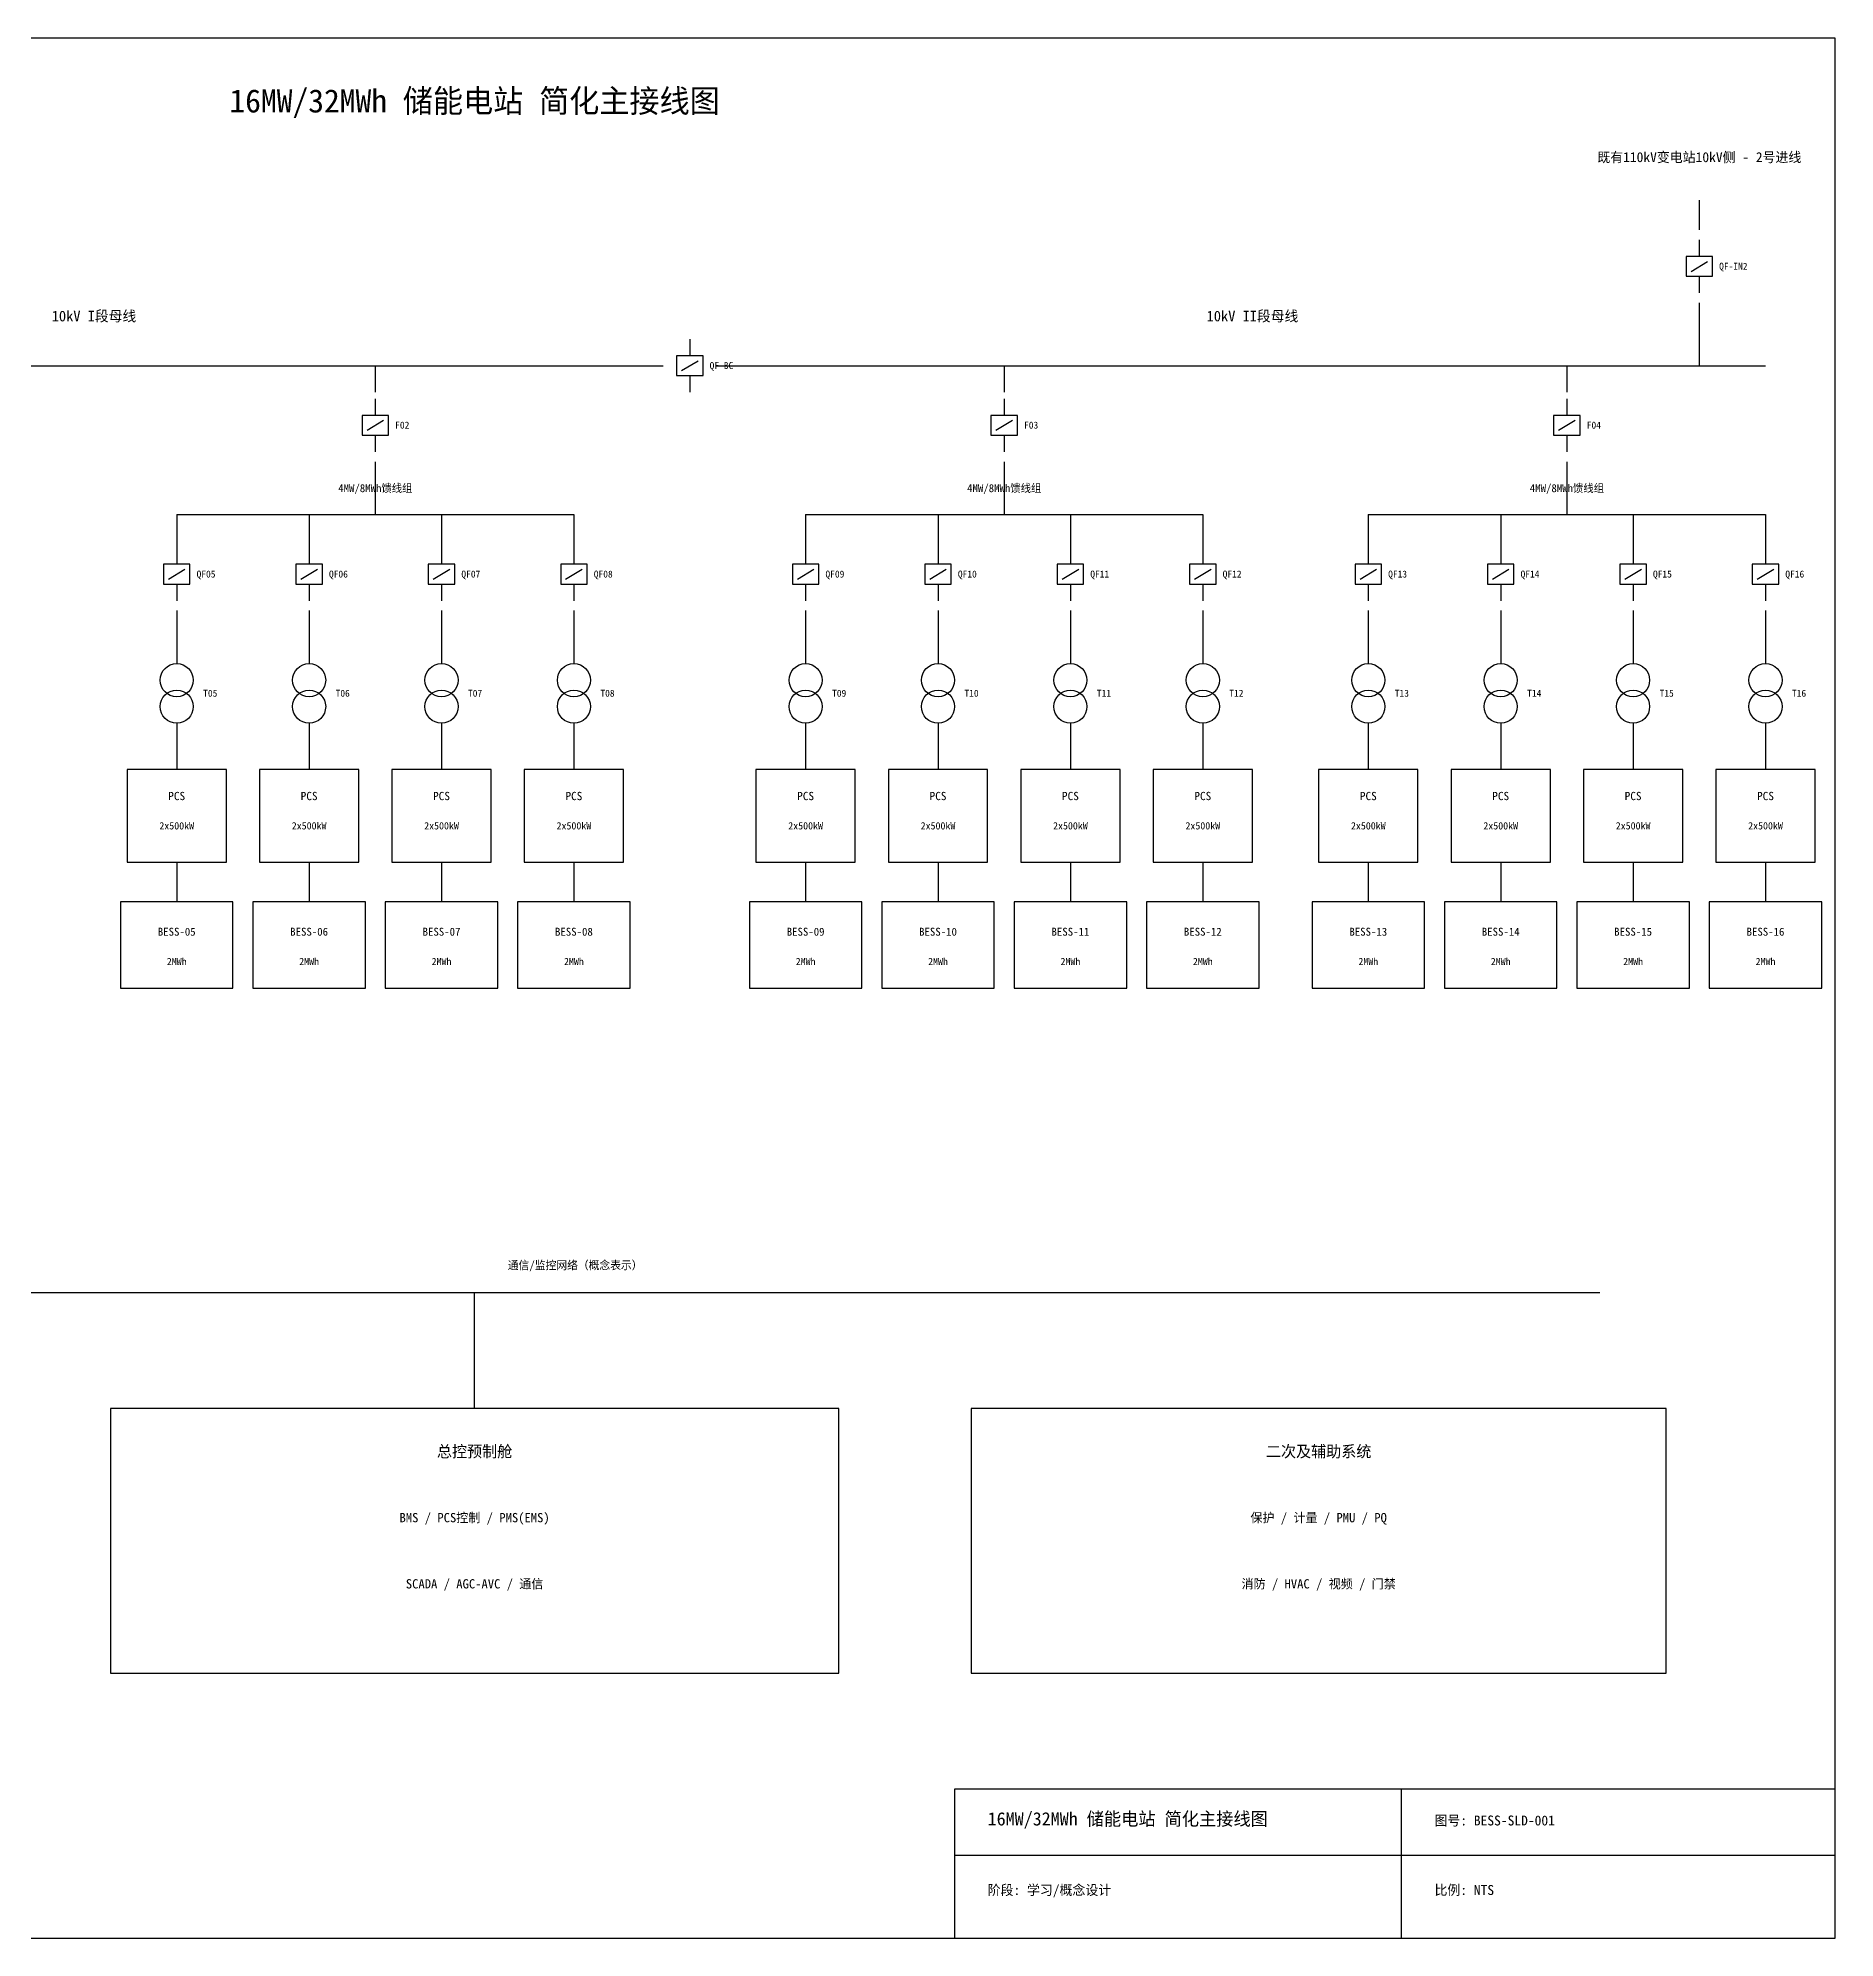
# Model space of a CAD drawing. Header units: metres. Extents: x 10 to 1731, y 10 to 1244.
# Drawn here: x 1188 to 1731, y 10 to 584 of the extents above; entities that cross this region are included whole.
import ezdxf
from ezdxf.enums import TextEntityAlignment as Align

# ---------------------------------------------------------------- set-up
doc = ezdxf.new("R2010")
doc.units = ezdxf.units.M

msp = doc.modelspace()

# ---------------------------------------------------------------- linework, layer by layer
at = {"layer": 'ANNOT'}
for p, q in [((1000, 205), (1660, 205)), ((1320, 170), (1320, 205))]:
    msp.add_line(p, q, dxfattribs=at)
at = {"layer": 'BUS'}
for p, q in [((1040, 485), (1370, 485)), ((1400, 485), (1710, 485))]:
    msp.add_line(p, q, dxfattribs=at)
at = {"layer": 'EQUIP'}
for points in [[(1686, 512), (1694, 512), (1694, 518), (1686, 518)], [(1381, 482), (1389, 482), (1389, 488), (1381, 488)], [(1286, 464), (1294, 464), (1294, 470), (1286, 470)], [(1476, 464), (1484, 464), (1484, 470), (1476, 470)], [(1646, 464), (1654, 464), (1654, 470), (1646, 470)], [(1226, 419), (1234, 419), (1234, 425), (1226, 425)], [(1266, 419), (1274, 419), (1274, 425), (1266, 425)], [(1306, 419), (1314, 419), (1314, 425), (1306, 425)], [(1346, 419), (1354, 419), (1354, 425), (1346, 425)], [(1416, 419), (1424, 419), (1424, 425), (1416, 425)], [(1456, 419), (1464, 419), (1464, 425), (1456, 425)], [(1496, 419), (1504, 419), (1504, 425), (1496, 425)], [(1536, 419), (1544, 419), (1544, 425), (1536, 425)], [(1586, 419), (1594, 419), (1594, 425), (1586, 425)], [(1626, 419), (1634, 419), (1634, 425), (1626, 425)], [(1666, 419), (1674, 419), (1674, 425), (1666, 425)], [(1706, 419), (1714, 419), (1714, 425), (1706, 425)], [(1215, 335), (1245, 335), (1245, 363), (1215, 363)], [(1255, 335), (1285, 335), (1285, 363), (1255, 363)], [(1295, 335), (1325, 335), (1325, 363), (1295, 363)], [(1335, 335), (1365, 335), (1365, 363), (1335, 363)], [(1405, 335), (1435, 335), (1435, 363), (1405, 363)], [(1445, 335), (1475, 335), (1475, 363), (1445, 363)], [(1485, 335), (1515, 335), (1515, 363), (1485, 363)], [(1525, 335), (1555, 335), (1555, 363), (1525, 363)], [(1575, 335), (1605, 335), (1605, 363), (1575, 363)], [(1615, 335), (1645, 335), (1645, 363), (1615, 363)], [(1655, 335), (1685, 335), (1685, 363), (1655, 363)], [(1695, 335), (1725, 335), (1725, 363), (1695, 363)], [(1213, 297), (1247, 297), (1247, 323), (1213, 323)], [(1253, 297), (1287, 297), (1287, 323), (1253, 323)], [(1293, 297), (1327, 297), (1327, 323), (1293, 323)], [(1333, 297), (1367, 297), (1367, 323), (1333, 323)], [(1403, 297), (1437, 297), (1437, 323), (1403, 323)], [(1443, 297), (1477, 297), (1477, 323), (1443, 323)], [(1483, 297), (1517, 297), (1517, 323), (1483, 323)], [(1523, 297), (1557, 297), (1557, 323), (1523, 323)], [(1573, 297), (1607, 297), (1607, 323), (1573, 323)], [(1613, 297), (1647, 297), (1647, 323), (1613, 323)], [(1653, 297), (1687, 297), (1687, 323), (1653, 323)], [(1693, 297), (1727, 297), (1727, 323), (1693, 323)], [(1210, 90), (1430, 90), (1430, 170), (1210, 170)], [(1470, 90), (1680, 90), (1680, 170), (1470, 170)]]:
    msp.add_lwpolyline(points, close=True, dxfattribs=at)
for centre in [(1230, 390), (1270, 390), (1310, 390), (1350, 390), (1420, 390), (1460, 390), (1500, 390), (1540, 390), (1590, 390), (1630, 390), (1670, 390), (1710, 390), (1230, 382), (1270, 382), (1310, 382), (1350, 382), (1420, 382), (1460, 382), (1500, 382), (1540, 382), (1590, 382), (1630, 382), (1670, 382), (1710, 382)]:
    msp.add_circle(centre, 5, dxfattribs=at)
at = {"layer": 'FRAME'}
for p, q in [((1600, 10), (1600, 55)), ((1465, 35), (1731, 35))]:
    msp.add_line(p, q, dxfattribs=at)
for points in [[(910, 10), (1731, 10), (1731, 584), (910, 584)], [(1465, 10), (1731, 10), (1731, 55), (1465, 55)]]:
    msp.add_lwpolyline(points, close=True, dxfattribs=at)
at = {"layer": 'PRIMARY'}
for p, q in [((1690, 535), (1690, 526)), ((1690, 523), (1690, 518)), ((1687.5, 513.5), (1692.5, 516.5)), ((1690, 512), (1690, 507)), ((1690, 504), (1690, 485)), ((1385, 493), (1385, 488)), ((1290, 485), (1290, 477)), ((1370, 485), (1377, 485)), ((1382.5, 483.5), (1387.5, 486.5)), ((1393, 485), (1400, 485)), ((1480, 485), (1480, 477)), ((1650, 485), (1650, 477)), ((1385, 482), (1385, 477)), ((1290, 475), (1290, 470)), ((1480, 475), (1480, 470)), ((1650, 475), (1650, 470)), ((1287.5, 465.5), (1292.5, 468.5)), ((1477.5, 465.5), (1482.5, 468.5)), ((1647.5, 465.5), (1652.5, 468.5)), ((1290, 464), (1290, 459)), ((1480, 464), (1480, 459)), ((1650, 464), (1650, 459)), ((1290, 456), (1290, 440)), ((1480, 456), (1480, 440)), ((1650, 456), (1650, 440)), ((1230, 440), (1350, 440)), ((1230, 440), (1230, 430)), ((1270, 440), (1270, 430)), ((1310, 440), (1310, 430)), ((1350, 440), (1350, 430)), ((1420, 440), (1540, 440)), ((1420, 440), (1420, 430)), ((1460, 440), (1460, 430)), ((1500, 440), (1500, 430)), ((1540, 440), (1540, 430)), ((1590, 440), (1710, 440)), ((1590, 440), (1590, 430)), ((1630, 440), (1630, 430)), ((1670, 440), (1670, 430)), ((1710, 440), (1710, 430)), ((1230, 430), (1230, 425)), ((1270, 430), (1270, 425)), ((1310, 430), (1310, 425)), ((1350, 430), (1350, 425)), ((1420, 430), (1420, 425)), ((1460, 430), (1460, 425)), ((1500, 430), (1500, 425)), ((1540, 430), (1540, 425)), ((1590, 430), (1590, 425)), ((1630, 430), (1630, 425)), ((1670, 430), (1670, 425)), ((1710, 430), (1710, 425)), ((1227.5, 420.5), (1232.5, 423.5)), ((1267.5, 420.5), (1272.5, 423.5)), ((1307.5, 420.5), (1312.5, 423.5)), ((1347.5, 420.5), (1352.5, 423.5)), ((1417.5, 420.5), (1422.5, 423.5)), ((1457.5, 420.5), (1462.5, 423.5)), ((1497.5, 420.5), (1502.5, 423.5)), ((1537.5, 420.5), (1542.5, 423.5)), ((1587.5, 420.5), (1592.5, 423.5)), ((1627.5, 420.5), (1632.5, 423.5)), ((1667.5, 420.5), (1672.5, 423.5)), ((1707.5, 420.5), (1712.5, 423.5)), ((1230, 419), (1230, 414)), ((1270, 419), (1270, 414)), ((1310, 419), (1310, 414)), ((1350, 419), (1350, 414)), ((1420, 419), (1420, 414)), ((1460, 419), (1460, 414)), ((1500, 419), (1500, 414)), ((1540, 419), (1540, 414)), ((1590, 419), (1590, 414)), ((1630, 419), (1630, 414)), ((1670, 419), (1670, 414)), ((1710, 419), (1710, 414)), ((1230, 411), (1230, 395)), ((1270, 411), (1270, 395)), ((1310, 411), (1310, 395)), ((1350, 411), (1350, 395)), ((1420, 411), (1420, 395)), ((1460, 411), (1460, 395)), ((1500, 411), (1500, 395)), ((1540, 411), (1540, 395)), ((1590, 411), (1590, 395)), ((1630, 411), (1630, 395)), ((1670, 411), (1670, 395)), ((1710, 411), (1710, 395)), ((1230, 377), (1230, 363)), ((1270, 377), (1270, 363)), ((1310, 377), (1310, 363)), ((1350, 377), (1350, 363)), ((1420, 377), (1420, 363)), ((1460, 377), (1460, 363)), ((1500, 377), (1500, 363)), ((1540, 377), (1540, 363)), ((1590, 377), (1590, 363)), ((1630, 377), (1630, 363)), ((1670, 377), (1670, 363)), ((1710, 377), (1710, 363)), ((1230, 335), (1230, 323)), ((1270, 335), (1270, 323)), ((1310, 335), (1310, 323)), ((1350, 335), (1350, 323)), ((1420, 335), (1420, 323)), ((1460, 335), (1460, 323)), ((1500, 335), (1500, 323)), ((1540, 335), (1540, 323)), ((1590, 335), (1590, 323)), ((1630, 335), (1630, 323)), ((1670, 335), (1670, 323)), ((1710, 335), (1710, 323))]:
    msp.add_line(p, q, dxfattribs=at)

# ---------------------------------------------------------------- texts
at = {"layer": 'ANNOT'}
msp.add_text('通信/监控网络（概念表示）', height=2.5, dxfattribs=at).set_placement((1330, 212))
at = {"layer": 'TEXT'}
for s, height, p in [('16MW/32MWh 储能电站 简化主接线图', 7, (1320, 565)), ('既有110kV变电站10kV侧 - 2号进线', 3, (1690, 548)), ('10kV I段母线', 3.2, (1205, 500)), ('10kV II段母线', 3.2, (1555, 500)), ('4MW/8MWh馈线组', 2.4, (1290, 448)), ('4MW/8MWh馈线组', 2.4, (1480, 448)), ('4MW/8MWh馈线组', 2.4, (1650, 448)), ('PCS', 2.5, (1230, 355)), ('PCS', 2.5, (1270, 355)), ('PCS', 2.5, (1310, 355)), ('PCS', 2.5, (1350, 355)), ('PCS', 2.5, (1420, 355)), ('PCS', 2.5, (1460, 355)), ('PCS', 2.5, (1500, 355)), ('PCS', 2.5, (1540, 355)), ('PCS', 2.5, (1590, 355)), ('PCS', 2.5, (1630, 355)), ('PCS', 2.5, (1670, 355)), ('PCS', 2.5, (1710, 355)), ('2x500kW', 2.2, (1230, 346)), ('2x500kW', 2.2, (1270, 346)), ('2x500kW', 2.2, (1310, 346)), ('2x500kW', 2.2, (1350, 346)), ('2x500kW', 2.2, (1420, 346)), ('2x500kW', 2.2, (1460, 346)), ('2x500kW', 2.2, (1500, 346)), ('2x500kW', 2.2, (1540, 346)), ('2x500kW', 2.2, (1590, 346)), ('2x500kW', 2.2, (1630, 346)), ('2x500kW', 2.2, (1670, 346)), ('2x500kW', 2.2, (1710, 346)), ('BESS-05', 2.4, (1230, 314)), ('BESS-06', 2.4, (1270, 314)), ('BESS-07', 2.4, (1310, 314)), ('BESS-08', 2.4, (1350, 314)), ('BESS-09', 2.4, (1420, 314)), ('BESS-10', 2.4, (1460, 314)), ('BESS-11', 2.4, (1500, 314)), ('BESS-12', 2.4, (1540, 314)), ('BESS-13', 2.4, (1590, 314)), ('BESS-14', 2.4, (1630, 314)), ('BESS-15', 2.4, (1670, 314)), ('BESS-16', 2.4, (1710, 314)), ('2MWh', 2.2, (1230, 305)), ('2MWh', 2.2, (1270, 305)), ('2MWh', 2.2, (1310, 305)), ('2MWh', 2.2, (1350, 305)), ('2MWh', 2.2, (1420, 305)), ('2MWh', 2.2, (1460, 305)), ('2MWh', 2.2, (1500, 305)), ('2MWh', 2.2, (1540, 305)), ('2MWh', 2.2, (1590, 305)), ('2MWh', 2.2, (1630, 305)), ('2MWh', 2.2, (1670, 305)), ('2MWh', 2.2, (1710, 305)), ('总控预制舱', 3.5, (1320, 157)), ('二次及辅助系统', 3.5, (1575, 157)), ('BMS / PCS控制 / PMS(EMS)', 2.8, (1320, 137)), ('保护 / 计量 / PMU / PQ', 2.8, (1575, 137)), ('SCADA / AGC-AVC / 通信', 2.8, (1320, 117)), ('消防 / HVAC / 视频 / 门禁', 2.8, (1575, 117))]:
    msp.add_text(s, height=height, dxfattribs=at).set_placement(p, align=Align.MIDDLE_CENTER)
for s, height, p in [('QF-IN2', 2.1, (1696, 514)), ('QF-BC', 2.1, (1391, 484)), ('F02', 2.1, (1296, 466)), ('F03', 2.1, (1486, 466)), ('F04', 2.1, (1656, 466)), ('QF05', 2.1, (1236, 421)), ('QF06', 2.1, (1276, 421)), ('QF07', 2.1, (1316, 421)), ('QF08', 2.1, (1356, 421)), ('QF09', 2.1, (1426, 421)), ('QF10', 2.1, (1466, 421)), ('QF11', 2.1, (1506, 421)), ('QF12', 2.1, (1546, 421)), ('QF13', 2.1, (1596, 421)), ('QF14', 2.1, (1636, 421)), ('QF15', 2.1, (1676, 421)), ('QF16', 2.1, (1716, 421)), ('T05', 2.1, (1238, 385)), ('T06', 2.1, (1278, 385)), ('T07', 2.1, (1318, 385)), ('T08', 2.1, (1358, 385)), ('T09', 2.1, (1428, 385)), ('T10', 2.1, (1468, 385)), ('T11', 2.1, (1508, 385)), ('T12', 2.1, (1548, 385)), ('T13', 2.1, (1598, 385)), ('T14', 2.1, (1638, 385)), ('T15', 2.1, (1678, 385)), ('T16', 2.1, (1718, 385)), ('16MW/32MWh 储能电站 简化主接线图', 4, (1475, 44)), ('图号: BESS-SLD-001', 3, (1610, 44)), ('阶段: 学习/概念设计', 3, (1475, 23)), ('比例: NTS', 3, (1610, 23))]:
    msp.add_text(s, height=height, dxfattribs=at).set_placement(p)

doc.saveas('drawing.dxf')
